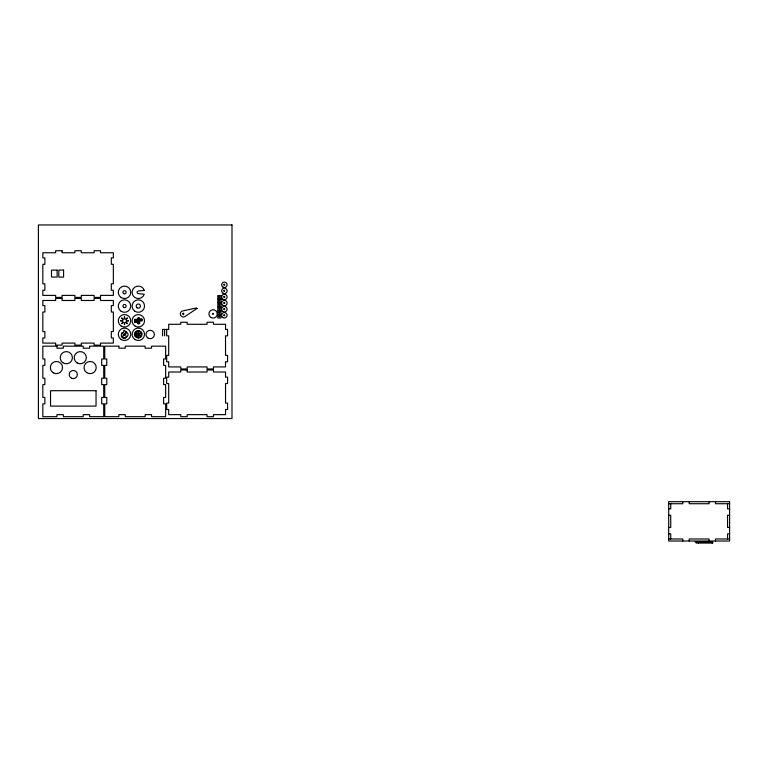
<?xml version="1.0" encoding="UTF-8"?>
<svg xmlns="http://www.w3.org/2000/svg" width="768" height="768" viewBox="0 0 768 768"><rect width="100%" height="100%" fill="white"/><g stroke="black" fill="none" stroke-linecap="round" stroke-linejoin="round"><path stroke-width="1.15" d="M122.342 333.754L122.352 333.571A1.613 1.613 0 0 0 122.064 332.563A2.342 2.342 0 0 1 122.016 333.12A3.907 3.907 0 0 1 121.661 333.878C118.915 341.942 132.998 336.835 126.154 331.68A1.421 1.421 0 0 1 126.202 333.197M138.029 318.73L138.634 318.125L139.229 318.73L138.72 319.325L134.573 319.334M140.64 319.92L141.226 319.334L141.821 319.92L141.274 320.506L134.573 320.506M135.802 337.104L136.032 335.837L135.13 336.355M136.195 337.171L136.483 335.578L137.53 334.973A1.046 1.046 0 0 0 138.125 335.318L138.125 336.518L136.886 337.574M140.448 331.402L140.16 333.005L139.114 333.6A1.046 1.046 0 0 0 138.518 333.264L138.518 332.054L139.757 330.998M140.842 331.478L140.602 332.746L141.514 332.218M122.678 333.466L122.794 333.274A12.854 12.854 0 0 1 123.091 332.794L123.254 332.544M125.75 337.68C124.31 339.235 121.45 337.229 123.091 335.798M121.661 323.386L122.477 322.579M126.307 318.749L127.114 317.933M121.91 323.635L122.726 322.829M126.557 318.998L127.363 318.182M139.498 330.701L138.518 331.536L138.518 330.49M137.146 337.882L138.125 337.046L138.125 338.083M134.938 336.019L135.84 335.491L134.621 335.069M141.706 332.563L140.803 333.082L142.013 333.514M134.621 333.514L135.84 333.082L134.938 332.563M134.755 333.888L136.291 333.341L137.328 333.946A1.046 1.046 0 0 0 137.328 334.637L136.291 335.232L134.755 334.694M141.888 334.694L140.352 335.232L139.315 334.637A1.046 1.046 0 0 0 139.315 333.946L140.352 333.341L141.888 333.888M142.013 335.069L140.803 335.491L141.706 336.019M134.573 319.834L138.634 319.834A1.104 1.104 0 0 0 139.738 318.73A1.104 1.104 0 0 0 138.634 317.626A1.104 1.104 0 0 0 137.53 318.73M120.662 320.611L121.805 320.611M127.219 320.611L128.371 320.611M120.662 320.966L121.805 320.966M127.219 320.966L128.371 320.966M134.573 321.005L141.226 321.005A1.085 1.085 0 0 0 142.32 319.92A1.085 1.085 0 0 0 141.226 318.835A1.085 1.085 0 0 0 140.141 319.92M134.573 321.773L138.643 321.773A1.085 1.085 0 0 1 139.738 322.858A1.085 1.085 0 0 1 138.643 323.952A1.085 1.085 0 0 1 137.558 322.858M134.573 322.272L139.229 322.781L138.73 323.443L138.067 322.944M162.931 329.424L168.701 329.424L168.701 324.288L180.768 324.288L180.768 322.253L187.181 322.253L187.181 324.288L207.053 324.288L207.053 322.253L213.466 322.253L213.466 324.288L225.533 324.288L225.533 329.424L227.568 329.424L227.568 335.827L225.533 335.827L225.533 355.382L227.568 355.382L227.568 361.795L225.533 361.795L225.533 366.922L213.466 366.922L213.466 368.957L207.053 368.957L207.053 366.922L187.181 366.922L187.181 368.957L180.768 368.957L180.768 366.922L168.701 366.922L168.701 361.795L166.666 361.795L166.666 355.382L168.701 355.382L168.701 335.827L166.666 335.827L166.666 329.424M668.698 503.722L682.8 503.722L682.8 501.686M729.6 503.722L715.498 503.722L715.498 501.686M668.698 508.858L670.733 508.858L670.733 503.722M729.6 508.858L727.565 508.858L727.565 503.722M668.698 515.261L670.733 515.261L670.733 527.443L668.698 527.443M729.6 515.261L727.565 515.261L727.565 527.443L729.6 527.443M668.698 533.856L670.733 533.856L670.733 538.982M729.6 533.856L727.565 533.856L727.565 538.982M668.698 538.982L682.8 538.982L682.8 541.018M729.6 538.982L715.498 538.982L715.498 541.018M695.078 542.035L712.742 542.035M696.106 543.053L712.742 543.053M135.13 332.218L136.032 332.746L135.802 331.478M141.514 336.355L140.602 335.837L140.842 337.104M137.146 330.701L138.125 331.536L138.125 330.49M136.886 330.998L138.125 332.054L138.125 333.264A1.046 1.046 0 0 0 137.53 333.6L136.483 333.005L136.195 331.402M139.757 337.574L138.518 336.518L138.518 335.318A1.046 1.046 0 0 0 139.114 334.973L140.16 335.578L140.448 337.171M139.498 337.882L138.518 337.046L138.518 338.083M121.91 317.933L122.726 318.749M126.557 322.579L127.363 323.386M121.661 318.182L122.477 318.998M126.307 322.829L127.114 323.635M123.706 334.406L123.744 334.454A2.746 2.746 0 0 1 123.13 335.827M123.955 335.366L123.926 335.088A1.546 1.546 0 0 0 123.782 334.426M125.875 332.861L125.856 332.774A3.782 3.782 0 0 0 123.994 330.115M712.55 542.035L712.55 543.053M712.166 542.035L712.166 543.053M709.085 501.686L709.085 503.722L689.213 503.722L689.213 501.686M709.085 541.018L709.085 538.982L689.213 538.982L689.213 541.018M698.506 542.035L698.506 543.053M164.63 329.424L164.63 335.827M162.595 329.424L162.595 335.827M124.694 316.934L124.694 318.077M124.694 323.501L124.694 324.643M124.339 316.934L124.339 318.077M124.339 323.501L124.339 324.643M124.483 333.36A2.659 2.659 0 0 1 124.042 335.395M124.531 333.35A3.475 3.475 0 0 1 125.03 333.754M124.915 333.878A3.514 3.514 0 0 1 125.827 337.709M123.917 330.73A4.531 4.531 0 0 1 123.302 332.573M182.63 313.853C184.128 316.358 184.378 311.501 182.65 313.757M218.832 297.101C220.387 298.944 219.792 295.094 218.842 297.062M218.832 300.95C220.387 302.794 219.792 298.944 218.842 300.912M218.832 304.8C220.387 306.634 219.811 302.794 218.842 304.752M218.832 308.64C220.406 310.474 219.754 306.634 218.842 308.602M218.832 316.339C220.416 318.163 219.734 314.342 218.842 316.291M218.832 312.49C220.416 314.314 219.734 310.493 218.842 312.451M223.805 284.765C225.235 286.646 224.928 282.768 223.805 284.726M223.805 290.851C225.254 292.771 224.784 288.826 223.805 290.851M223.805 296.947C225.312 298.829 224.736 294.922 223.805 296.947M223.805 303.034C225.379 304.829 224.765 301.085 223.814 302.957M223.805 309.12C225.235 311.011 224.928 307.133 223.805 309.082M223.805 315.216C225.254 317.136 224.784 313.19 223.805 315.216M212.621 313.862C213.773 315.504 213.456 312.211 212.621 313.862M137.827 334.243L138.806 334.378L137.837 334.166M196.992 308.486L185.021 316.474A3.053 3.053 0 0 1 180.547 315.082A3.053 3.053 0 0 1 182.726 310.925L196.426 307.968L196.992 308.486M144.25 290.39L138.182 291.043A1.286 1.286 0 0 0 138.182 293.587L144.25 294.24A6.23 6.23 0 0 1 134.659 297.36A6.23 6.23 0 0 1 134.659 287.27A6.23 6.23 0 0 1 144.25 290.39M231.994 224.947L38.4 224.947L38.4 418.541L231.994 418.541L231.994 224.947M62.064 250.723L55.651 250.723L55.651 252.758L42.835 252.758L42.835 257.885L44.87 257.885L44.87 264.298L42.835 264.298L42.835 283.843L44.87 283.843L44.87 290.256L42.835 290.256L42.835 295.382L55.651 295.382L55.651 297.418L62.064 297.418L62.064 295.382L74.88 295.382L74.88 297.418L81.293 297.418L81.293 295.382L94.118 295.382L94.118 297.418L100.522 297.418L100.522 295.382L113.347 295.382L113.347 290.256L111.312 290.256L111.312 283.843L113.347 283.843L113.347 264.298L111.312 264.298L111.312 257.885L113.347 257.885L113.347 252.758L100.522 252.758L100.522 250.723L94.118 250.723L94.118 252.758L81.293 252.758L81.293 250.723L74.88 250.723L74.88 252.758L62.064 252.758L62.064 250.723M57.139 270.134L51.504 270.134L51.504 277.046L57.139 277.046L57.139 270.134M63.581 270.096L58.838 270.096L58.838 277.085L63.581 277.085L63.581 270.096M221.011 295.546L217.805 295.546L217.805 298.752L221.011 298.752L221.011 295.546M62.064 298.445L55.651 298.445L55.651 300.48L42.835 300.48L42.835 305.606L44.87 305.606L44.87 312.019L42.835 312.019L42.835 331.565L44.87 331.565L44.87 337.978L42.835 337.978L42.835 343.104L55.651 343.104L55.651 345.139L62.064 345.139L62.064 343.104L74.88 343.104L74.88 345.139L81.293 345.139L81.293 343.104L94.118 343.104L94.118 345.139L100.522 345.139L100.522 343.104L113.347 343.104L113.347 337.978L111.312 337.978L111.312 331.565L113.347 331.565L113.347 312.019L111.312 312.019L111.312 305.606L113.347 305.606L113.347 300.48L100.522 300.48L100.522 298.445L94.118 298.445L94.118 300.48L81.293 300.48L81.293 298.445L74.88 298.445L74.88 300.48L62.064 300.48L62.064 298.445M221.011 299.386L217.805 299.386L217.805 302.592L221.011 302.592L221.011 299.386M221.011 303.235L217.805 303.235L217.805 306.442L221.011 306.442L221.011 303.235M221.011 307.085L217.805 307.085L217.805 310.291L221.011 310.291L221.011 307.085M221.011 310.925L217.805 310.925L217.805 314.131L221.011 314.131L221.011 310.925M221.011 314.774L217.805 314.774L217.805 317.981L221.011 317.981L221.011 314.774M56.938 346.157L42.835 346.157L42.835 358.982L44.87 358.982L44.87 365.386L42.835 365.386L42.835 378.211L44.87 378.211L44.87 384.624L42.835 384.624L42.835 397.44L44.87 397.44L44.87 403.853L42.835 403.853L42.835 416.678L56.938 416.678L56.938 414.643L63.341 414.643L63.341 416.678L83.213 416.678L83.213 414.643L89.626 414.643L89.626 416.678L103.728 416.678L103.728 403.853L101.693 403.853L101.693 397.44L103.728 397.44L103.728 384.624L101.693 384.624L101.693 378.211L103.728 378.211L103.728 365.386L101.693 365.386L101.693 358.982L103.728 358.982L103.728 346.157L89.626 346.157L89.626 348.192L83.213 348.192L83.213 346.157L63.341 346.157L63.341 348.192L56.938 348.192L56.938 346.157M118.848 346.157L104.746 346.157L104.746 358.982L106.781 358.982L106.781 365.386L104.746 365.386L104.746 378.211L106.781 378.211L106.781 384.624L104.746 384.624L104.746 397.44L106.781 397.44L106.781 403.853L104.746 403.853L104.746 416.678L118.848 416.678L118.848 414.643L125.261 414.643L125.261 416.678L145.133 416.678L145.133 414.643L151.546 414.643L151.546 416.678L165.648 416.678L165.648 403.853L163.613 403.853L163.613 397.44L165.648 397.44L165.648 384.624L163.613 384.624L163.613 378.211L165.648 378.211L165.648 365.386L163.613 365.386L163.613 358.982L165.648 358.982L165.648 346.157L151.546 346.157L151.546 348.192L145.133 348.192L145.133 346.157L125.261 346.157L125.261 348.192L118.848 348.192L118.848 346.157M187.181 369.974L180.768 369.974L180.768 372.01L168.701 372.01L168.701 377.136L166.666 377.136L166.666 383.549L168.701 383.549L168.701 403.094L166.666 403.094L166.666 409.507L168.701 409.507L168.701 414.643L180.768 414.643L180.768 416.678L187.181 416.678L187.181 414.643L207.053 414.643L207.053 416.678L213.466 416.678L213.466 414.643L225.533 414.643L225.533 409.507L227.568 409.507L227.568 403.094L225.533 403.094L225.533 383.549L227.568 383.549L227.568 377.136L225.533 377.136L225.533 372.01L213.466 372.01L213.466 369.974L207.053 369.974L207.053 372.01L187.181 372.01L187.181 369.974M96.038 390.71L50.525 390.71L50.525 406.099L96.038 406.099L96.038 390.71M729.6 501.686L668.698 501.686L668.698 541.018L729.6 541.018L729.6 501.686M223.018 311.52A2.726 2.726 0 0 0 227.107 309.168A2.726 2.726 0 0 0 223.018 306.806A2.726 2.726 0 0 0 223.018 311.52M222.854 317.51A2.726 2.726 0 0 0 227.098 315.446A2.726 2.726 0 0 0 223.19 312.806A2.726 2.726 0 0 0 222.854 317.51M71.242 378.067A4.07 4.07 0 0 0 77.347 374.544A4.07 4.07 0 0 0 71.242 371.021A4.07 4.07 0 0 0 71.242 378.067M77.126 362.938A6.106 6.106 0 0 0 86.362 357.792A6.106 6.106 0 0 0 77.29 352.358A6.106 6.106 0 0 0 77.126 362.938M86.64 372.576A6.106 6.106 0 0 0 96.211 368.083A6.106 6.106 0 0 0 87.533 362.035A6.106 6.106 0 0 0 86.64 372.576M62.813 362.707A6.106 6.106 0 0 0 72.384 358.214A6.106 6.106 0 0 0 63.706 352.166A6.106 6.106 0 0 0 62.813 362.707M53.299 372.806A6.106 6.106 0 0 0 62.534 367.661A6.106 6.106 0 0 0 53.462 362.227A6.106 6.106 0 0 0 53.299 372.806M121.21 326.074A6.23 6.23 0 0 0 130.742 321.014A6.23 6.23 0 0 0 121.594 315.283A6.23 6.23 0 0 0 121.21 326.074M135.014 326.074A6.23 6.23 0 0 0 144.547 321.014A6.23 6.23 0 0 0 135.398 315.283A6.23 6.23 0 0 0 135.014 326.074M135.014 339.571A6.23 6.23 0 0 0 144.547 334.512A6.23 6.23 0 0 0 135.398 328.781A6.23 6.23 0 0 0 135.014 339.571M121.21 339.571A6.23 6.23 0 0 0 130.742 334.512A6.23 6.23 0 0 0 121.594 328.781A6.23 6.23 0 0 0 121.21 339.571M148.08 338.131A4.195 4.195 0 0 0 154.378 334.493A4.195 4.195 0 0 0 148.08 330.864A4.195 4.195 0 0 0 148.08 338.131M210.97 317.501A4.166 4.166 0 0 0 217.267 313.949A4.166 4.166 0 0 0 211.046 310.282A4.166 4.166 0 0 0 210.97 317.501M223.018 305.434A2.726 2.726 0 0 0 227.107 303.072A2.726 2.726 0 0 0 223.018 300.72A2.726 2.726 0 0 0 223.018 305.434M222.854 299.242A2.726 2.726 0 0 0 227.098 297.178A2.726 2.726 0 0 0 223.19 294.538A2.726 2.726 0 0 0 222.854 299.242M223.018 293.251A2.726 2.726 0 0 0 227.107 290.899A2.726 2.726 0 0 0 223.018 288.538A2.726 2.726 0 0 0 223.018 293.251M223.018 287.165A2.726 2.726 0 0 0 227.107 284.803A2.726 2.726 0 0 0 223.018 282.442A2.726 2.726 0 0 0 223.018 287.165M123.475 322.435A1.949 1.949 0 0 0 126.461 320.87A1.949 1.949 0 0 0 123.61 319.066A1.949 1.949 0 0 0 123.475 322.435M135.014 311.357A6.23 6.23 0 0 0 144.547 306.298A6.23 6.23 0 0 0 135.398 300.566A6.23 6.23 0 0 0 135.014 311.357M123.715 307.459A1.603 1.603 0 0 0 126.115 306.077A1.603 1.603 0 0 0 123.715 304.685A1.603 1.603 0 0 0 123.715 307.459M121.21 311.357A6.23 6.23 0 0 0 130.742 306.298A6.23 6.23 0 0 0 121.594 300.566A6.23 6.23 0 0 0 121.21 311.357M123.619 293.645A1.603 1.603 0 0 0 126.115 292.426A1.603 1.603 0 0 0 123.811 290.87A1.603 1.603 0 0 0 123.619 293.645M121.21 297.6A6.23 6.23 0 0 0 130.742 292.541A6.23 6.23 0 0 0 121.594 286.81A6.23 6.23 0 0 0 121.21 297.6M137.155 307.795A2.083 2.083 0 0 0 140.4 306.221A2.083 2.083 0 0 0 137.414 304.195A2.083 2.083 0 0 0 137.155 307.795"/></g></svg>
